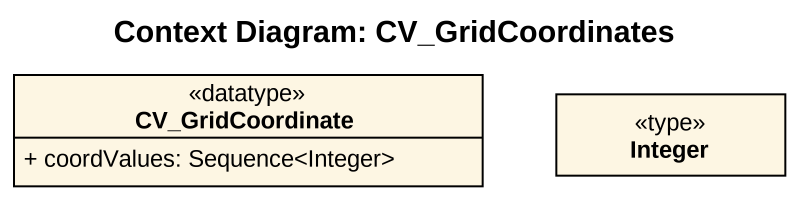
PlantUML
@startuml
title Context Diagram: CV_GridCoordinates
hide circle
hide empty members
skinparam classAttributeIconSize 0
class CV_GridCoordinate <<datatype>> {
  + coordValues: Sequence<Integer>
}
class Integer <<type>>
@enduml
